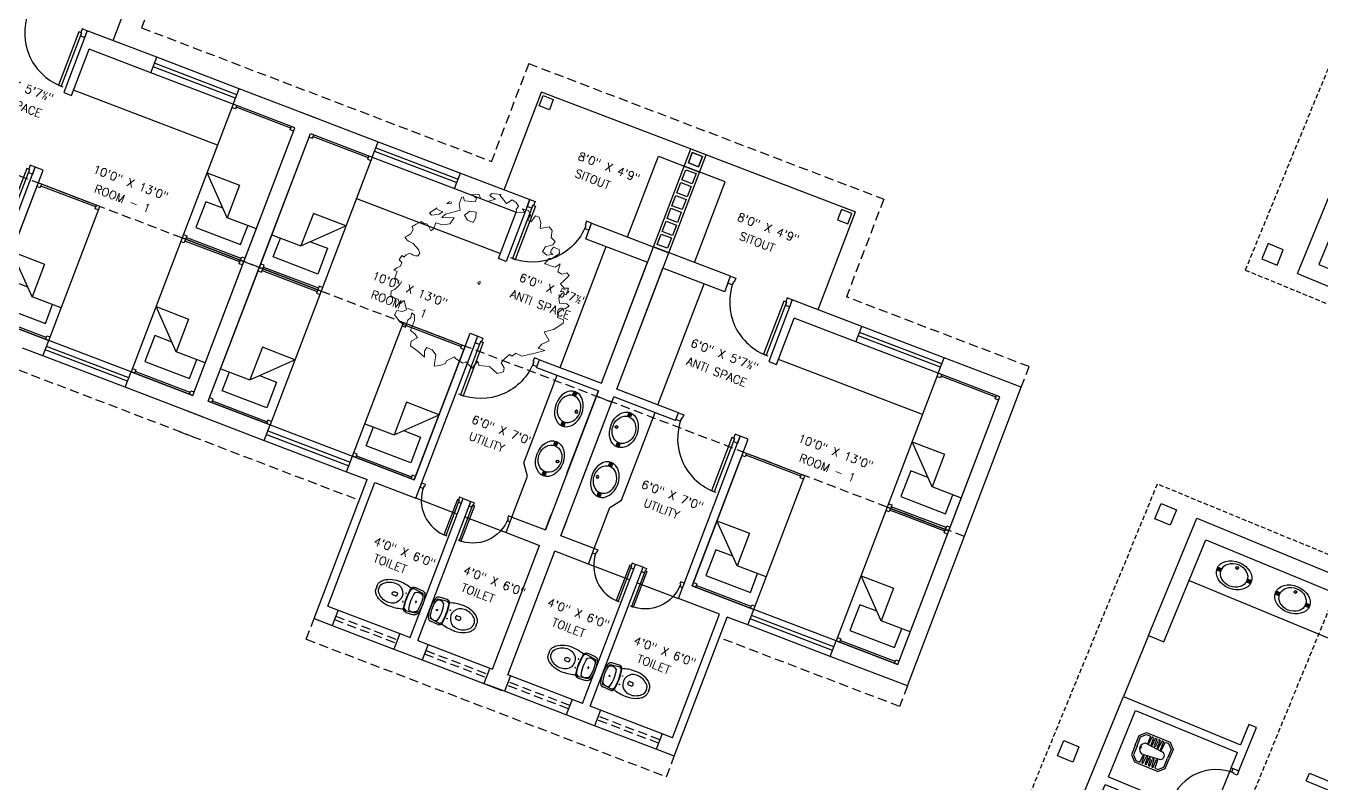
# Model space of a CAD drawing. Extents: x 2080 to 102399, y 2071 to 93424.
# Drawn here: x 77989 to 78695, y 81499 to 81912 of the extents above; entities that cross this region are included whole.
import ezdxf

# ---------------------------------------------------------------- set-up
doc = ezdxf.new("R2010")
doc.units = 0
doc.header["$LTSCALE"] = 20
doc.header["$MEASUREMENT"] = 0
doc.linetypes.add('HIDDEN', pattern=[0.375, 0.25, -0.125])
for name, color, linetype in [('DIMLINE', 254, 'Continuous'), ('DOOR', 1, 'Continuous'), ('FURN', 1, 'Continuous'), ('KALKAAL', 7, 'Continuous'), ('PLUMBING', 6, 'Continuous'), ('Roof lilne', 31, 'Continuous'), ('TEXTS', 2, 'Continuous'), ('wall', 13, 'Continuous'), ('WINDOW', 4, 'Continuous'), ('window sill', 5, 'Continuous')]:
    doc.layers.add(name, color=color, linetype=linetype)
doc.layers.add('Mango tree', color=96, linetype='Continuous', lineweight=5)
doc.layers.add('sappotta', color=114, linetype='Continuous', lineweight=5)
doc.layers.add('URINAL', color=6, linetype='Continuous', plot=False)
doc.styles.add('a', font='romans.shx')

# ---------------------------------------------------------------- blocks, each defined once
blk = doc.blocks.new('NEEM')
at = {"layer": 'sappotta', "linetype": 'Continuous'}
for p, q in [((0.162, 1.144), (0.142, 1.112)), ((0.283, 1.13), (0.162, 1.144)), ((-0.359, 1.043), (-0.396, 1.016)), ((-0.396, 1.016), (-0.345, 1.011)), ((-0.345, 1.011), (-0.34, 1.039)), ((-0.213, 1.092), (-0.242, 1.007)), ((-0.242, 1.007), (-0.23, 0.935)), ((-0.191, 1.099), (-0.213, 1.092)), ((-0.177, 1.048), (-0.191, 1.099)), ((-0.043, 1.039), (-0.177, 1.048)), ((0.003, 1.132), (-0.083, 1.127)), ((-0.083, 1.127), (-0.023, 1.083)), ((-0.023, 1.083), (-0.043, 1.039)), ((0.03, 1.077), (0.003, 1.132)), ((0.114, 1.043), (0.03, 1.077)), ((0.216, 1.072), (0.114, 1.043)), ((0.142, 1.112), (0.216, 1.072)), ((0.267, 1.123), (0.283, 1.13)), ((0.351, 1.016), (0.267, 1.123)), ((0.421, 1.063), (0.351, 1.016)), ((0.473, 1.03), (0.421, 1.063)), ((0.472, 0.942), (0.501, 0.982)), ((0.501, 0.982), (0.473, 1.03)), ((-0.517, 0.963), (-0.614, 0.901)), ((-0.614, 0.901), (-0.589, 0.87)), ((-0.589, 0.87), (-0.494, 0.884)), ((-0.521, 0.945), (-0.521, 0.945)), ((-0.449, 0.913), (-0.521, 0.945)), ((-0.494, 0.884), (-0.449, 0.913)), ((-0.415, 0.884), (-0.459, 0.839)), ((-0.459, 0.839), (-0.303, 0.837)), ((-0.32, 0.906), (-0.415, 0.884)), ((-0.303, 0.837), (-0.361, 0.762)), ((-0.23, 0.935), (-0.32, 0.906)), ((-0.108, 0.922), (-0.177, 0.872)), ((-0.177, 0.872), (-0.139, 0.809)), ((-0.027, 0.908), (-0.108, 0.922)), ((-0.067, 0.78), (-0.034, 0.839)), ((-0.034, 0.839), (-0.027, 0.908)), ((0.483, 0.908), (0.472, 0.942)), ((0.581, 0.9), (0.483, 0.908)), ((0.551, 0.95), (0.581, 0.9)), ((0.627, 0.928), (0.551, 0.95)), ((0.616, 0.806), (0.654, 0.87)), ((0.654, 0.87), (0.627, 0.928)), ((0.715, 0.86), (0.66, 0.788)), ((0.762, 0.844), (0.715, 0.86)), ((0.783, 0.779), (0.762, 0.844)), ((-0.818, 0.692), (-0.85, 0.638)), ((-0.783, 0.757), (-0.83, 0.729)), ((-0.83, 0.729), (-0.826, 0.714)), ((-0.826, 0.714), (-0.818, 0.692)), ((-0.749, 0.774), (-0.783, 0.757)), ((-0.717, 0.789), (-0.749, 0.774)), ((-0.689, 0.772), (-0.717, 0.789)), ((-0.638, 0.758), (-0.689, 0.772)), ((-0.598, 0.672), (-0.638, 0.758)), ((-0.562, 0.699), (-0.598, 0.672)), ((-0.533, 0.776), (-0.562, 0.699)), ((-0.452, 0.75), (-0.533, 0.776)), ((-0.361, 0.762), (-0.452, 0.75)), ((-0.139, 0.809), (-0.067, 0.78)), ((0.66, 0.788), (0.616, 0.806)), ((0.776, 0.704), (0.783, 0.779)), ((0.888, 0.723), (0.776, 0.704)), ((0.924, 0.679), (0.888, 0.723)), ((0.913, 0.591), (0.924, 0.679)), ((-0.892, 0.613), (-0.923, 0.594)), ((-0.923, 0.594), (-0.895, 0.555)), ((-0.895, 0.555), (-0.868, 0.54)), ((-0.85, 0.638), (-0.892, 0.613)), ((-0.868, 0.54), (-0.818, 0.517)), ((-0.818, 0.517), (-0.752, 0.44)), ((0.84, 0.475), (0.934, 0.5)), ((0.964, 0.541), (0.913, 0.591)), ((0.934, 0.5), (0.964, 0.541)), ((-0.96, 0.366), (-0.994, 0.31)), ((-0.935, 0.345), (-0.96, 0.366)), ((-0.908, 0.372), (-0.935, 0.345)), ((-0.87, 0.389), (-0.908, 0.372)), ((-0.846, 0.386), (-0.87, 0.389)), ((-0.821, 0.367), (-0.846, 0.386)), ((-0.788, 0.359), (-0.821, 0.367)), ((-0.757, 0.361), (-0.788, 0.359)), ((-0.735, 0.394), (-0.757, 0.361)), ((-0.752, 0.44), (-0.735, 0.394)), ((0.804, 0.415), (0.84, 0.475)), ((0.86, 0.367), (0.804, 0.415)), ((0.829, 0.259), (0.888, 0.326)), ((0.933, 0.378), (0.86, 0.367)), ((0.888, 0.326), (0.93, 0.332)), ((0.917, 0.437), (0.904, 0.404)), ((0.904, 0.404), (0.933, 0.378)), ((0.942, 0.471), (0.917, 0.437)), ((0.93, 0.332), (1.018, 0.389)), ((1.014, 0.439), (0.942, 0.471)), ((1.018, 0.389), (1.014, 0.439)), ((-1.023, 0.208), (-1.062, 0.182)), ((-1.062, 0.182), (-1.02, 0.162)), ((-0.978, 0.229), (-1.023, 0.208)), ((-0.994, 0.31), (-0.961, 0.275)), ((-0.961, 0.275), (-0.978, 0.229)), ((0.838, 0.262), (0.829, 0.259)), ((0.931, 0.228), (0.838, 0.262)), ((0.962, 0.217), (0.931, 0.228)), ((1.025, 0.259), (0.962, 0.217)), ((0.996, 0.16), (1.025, 0.259)), ((-1.02, 0.162), (-1.049, 0.084)), ((-1.049, 0.084), (-1.017, 0.059)), ((-1.017, 0.059), (-0.991, -0.002)), ((0.02, 0.041), (-0.009, 0.024)), ((-0.009, 0.024), (0, 0)), ((0, 0), (0.014, 0.011)), ((0.014, 0.011), (0.027, 0.031)), ((1.046, 0.129), (0.996, 0.16)), ((1.029, 0.011), (1.074, 0.049)), ((1.074, -0.047), (1.029, 0.011)), ((1.109, 0.149), (1.046, 0.129)), ((1.074, 0.049), (1.137, 0.114)), ((1.137, 0.114), (1.109, 0.149)), ((-1.097, -0.077), (-1.098, -0.14)), ((-1.098, -0.14), (-1.044, -0.173)), ((-1.048, -0.062), (-1.097, -0.077)), ((-0.991, -0.002), (-1.048, -0.062)), ((1.007, -0.166), (1.046, -0.114)), ((1.046, -0.114), (1.1, -0.129)), ((1.129, -0.047), (1.074, -0.047)), ((1.1, -0.129), (1.129, -0.047)), ((-1.025, -0.325), (-1.052, -0.378)), ((-1.044, -0.173), (-1.007, -0.185)), ((-0.953, -0.336), (-1.025, -0.325)), ((-1.007, -0.185), (-0.992, -0.244)), ((-0.992, -0.244), (-0.937, -0.198)), ((-0.902, -0.318), (-0.953, -0.336)), ((-0.937, -0.198), (-0.93, -0.213)), ((-0.93, -0.213), (-0.902, -0.318)), ((1.004, -0.349), (1.045, -0.311)), ((1.016, -0.234), (1.007, -0.166)), ((1.11, -0.243), (1.016, -0.234)), ((1.045, -0.311), (1.083, -0.306)), ((1.083, -0.306), (1.137, -0.273)), ((1.137, -0.273), (1.11, -0.243)), ((-1.052, -0.378), (-0.982, -0.471)), ((-0.982, -0.471), (-0.91, -0.516)), ((-0.91, -0.516), (-0.888, -0.446)), ((-0.888, -0.446), (-0.848, -0.411)), ((-0.803, -0.452), (-0.853, -0.576)), ((-0.848, -0.411), (-0.837, -0.355)), ((-0.837, -0.355), (-0.803, -0.383)), ((-0.803, -0.383), (-0.803, -0.452)), ((0.992, -0.411), (1.004, -0.349)), ((1.066, -0.443), (0.992, -0.411)), ((1.032, -0.503), (1.061, -0.484)), ((1.061, -0.484), (1.066, -0.443)), ((-0.853, -0.576), (-0.797, -0.619)), ((-0.797, -0.619), (-0.766, -0.668)), ((0.826, -0.591), (0.943, -0.565)), ((0.887, -0.704), (0.826, -0.591)), ((0.943, -0.565), (1.032, -0.503)), ((-0.844, -0.71), (-0.852, -0.77)), ((-0.852, -0.77), (-0.758, -0.838)), ((-0.766, -0.668), (-0.844, -0.71)), ((-0.676, -0.836), (-0.649, -0.791)), ((-0.649, -0.791), (-0.582, -0.82)), ((0.751, -0.797), (0.797, -0.747)), ((0.834, -0.828), (0.751, -0.797)), ((0.797, -0.747), (0.887, -0.704)), ((-0.758, -0.838), (-0.675, -0.912)), ((-0.675, -0.912), (-0.676, -0.836)), ((-0.582, -0.82), (-0.534, -0.881)), ((-0.534, -0.881), (-0.554, -1.025)), ((-0.413, -0.988), (-0.401, -0.955)), ((-0.401, -0.955), (-0.302, -0.907)), ((-0.302, -0.907), (-0.286, -0.926)), ((-0.286, -0.926), (-0.197, -0.986)), ((-0.197, -0.986), (-0.157, -0.969)), ((-0.157, -0.969), (-0.078, -1.049)), ((-0.078, -1.049), (-0.006, -0.96)), ((-0.006, -0.96), (0.006, -1.017)), ((0.287, -0.982), (0.327, -0.932)), ((0.327, -0.932), (0.391, -0.879)), ((0.391, -0.879), (0.423, -0.897)), ((0.423, -0.897), (0.47, -0.86)), ((0.47, -0.86), (0.543, -0.896)), ((0.543, -0.896), (0.652, -0.871)), ((0.652, -0.871), (0.68, -0.867)), ((0.68, -0.867), (0.834, -0.828)), ((-0.554, -1.025), (-0.486, -1.015)), ((-0.486, -1.015), (-0.413, -0.988)), ((0.006, -1.017), (0.139, -1.026)), ((0.139, -1.026), (0.236, -1.115)), ((0.236, -1.115), (0.314, -1.096)), ((0.324, -1.046), (0.287, -0.982)), ((0.314, -1.096), (0.324, -1.046))]:
    blk.add_line(p, q, dxfattribs=at)
blk = doc.blocks.new('A$C3B4262AC')
at = {"layer": 'DOOR'}
for p, q in [((0, 4), (0, 0)), ((2.5, 4), (0, 4)), ((0, 0), (3, 0)), ((2.5, 2.25), (2.5, 4)), ((3, 2.25), (2.5, 2.25)), ((3, 0), (3, 2.25))]:
    blk.add_line(p, q, dxfattribs=at)
blk = doc.blocks.new('A$C380B60F3')
at = {"layer": 'DOOR'}
for p, q in [((-3.38, 1.88), (-3.38, 27.71)), ((-2.08, 27.71), (-3.38, 27.71)), ((-2.08, 1.88), (-2.08, 27.71)), ((-2.08, 1.88), (-3.38, 1.88))]:
    blk.add_line(p, q, dxfattribs=at)
at = {"layer": 'DOOR', "extrusion": (0, 0, -1)}
blk.add_ellipse((-2.08, 1.88), major_axis=(18.27, 18.27), ratio=1, start_param=3.926991, end_param=5.52758, dxfattribs=at)
at = {"layer": 'DOOR', "yscale": 0.8333333333357587}
for p, xscale, zscale in [((-30, 0), 0.8333333333357587, 0.8333333333357587), ((0, 0), -0.8333333333357587, 0.8333333333353039)]:
    blk.add_blockref('A$C3B4262AC', p, dxfattribs=dict(at, xscale=xscale, zscale=zscale))
blk = doc.blocks.new('ORISSA')
for p, q in [((-8.47, 0), (-11.47, -3)), ((-2.82, 0), (-8.47, 0)), ((-2.82, 0), (2.82, 0)), ((2.82, 0), (5.82, -3)), ((-11.47, -3), (-11.47, -16.89)), ((-8.05, -1), (-10.47, -3.41)), ((-10.47, -3.41), (-10.47, -5.74)), ((-10.47, -5.74), (-6.75, -5.96)), ((-6.75, -6.57), (-10.03, -6.83)), ((-2.82, -1), (-8.05, -1)), ((-6.02, -4.96), (-4.98, -15)), ((-2.82, -1), (2.41, -1)), ((0.37, -4.96), (-0.66, -15)), ((4.82, -5.74), (1.1, -5.96)), ((1.11, -6.57), (4.39, -6.83)), ((2.41, -1), (4.82, -3.41)), ((4.82, -3.41), (4.82, -5.74)), ((5.82, -3), (5.82, -16.89)), ((-10.28, -13.5), (-5.81, -13.6)), ((-10.24, -11.55), (-6.75, -11.51)), ((-10.2, -9.63), (-6.46, -9.58)), ((-10.17, -7.68), (-6.51, -7.91)), ((-6.5, -8.6), (-10.03, -8.79)), ((-6.73, -10.43), (-10.03, -10.72)), ((-5.98, -12.23), (-10.03, -12.69)), ((-6.75, -11.51), (-6.3, -11.51)), ((4.63, -13.5), (0.16, -13.6)), ((0.34, -12.23), (4.39, -12.69)), ((1.11, -11.51), (0.65, -11.51)), ((4.56, -9.63), (0.81, -9.58)), ((0.85, -8.6), (4.39, -8.79)), ((4.53, -7.68), (0.86, -7.91)), ((1.08, -10.43), (4.39, -10.72)), ((4.59, -11.55), (1.11, -11.51)), ((-11.47, -16.89), (-8.47, -19.89)), ((-5.87, -14.25), (-10.47, -14.59)), ((-10.47, -14.59), (-10.47, -16.47)), ((-10.47, -16.47), (-8.05, -18.89)), ((-8.47, -19.89), (-2.82, -19.89)), ((-8.05, -18.89), (-2.82, -18.89)), ((2.41, -18.89), (-2.82, -18.89)), ((2.82, -19.89), (-2.82, -19.89)), ((0.22, -14.25), (4.82, -14.59)), ((4.82, -16.47), (2.41, -18.89)), ((5.82, -16.89), (2.82, -19.89)), ((4.82, -14.59), (4.82, -16.47))]:
    blk.add_line(p, q)
for centre, radius, start, end in [((-10.03, -7.27), 0.437, 90, 250.92847), ((-6.62, -6.27), 0.334, 246.81395, 112.59415), ((-2.63, -6.37), 3.66, 92.94723, 157.34962), ((-2.84, -2.46), 1.02, 206.12401, 270.80747), ((-3.01, -6.37), 3.66, 22.65038, 87.05277), ((-2.81, -2.46), 1.02, 269.19253, 333.87599), ((0.98, -6.27), 0.334, 67.40585, 293.18605), ((4.39, -7.27), 0.437, 289.07153, 90), ((-10.03, -9.22), 0.437, 90, 246.90222), ((-10.03, -11.16), 0.437, 90, 242.00583), ((-10.03, -13.13), 0.437, 90, 236.15524), ((-6.64, -9.99), 0.452, 259.65533, 65.62026), ((-6.41, -8.26), 0.356, 256.52289, 105.39892), ((-6.24, -11.92), 0.407, 310.3214, 97.19874), ((-5.74, -13.93), 0.344, 248.09131, 101.96296), ((0.09, -13.93), 0.344, 78.03704, 291.90869), ((0.6, -11.92), 0.407, 82.80126, 229.6786), ((0.77, -8.26), 0.356, 74.60108, 283.47711), ((1, -9.99), 0.452, 114.37974, 280.34467), ((4.39, -9.22), 0.437, 293.09778, 90), ((4.39, -11.16), 0.437, 297.99417, 90), ((4.39, -13.13), 0.437, 303.84476, 90), ((-2.73, -14.74), 2.27, 186.57688, 267.57105), ((-2.92, -14.74), 2.27, 272.42895, 353.42312)]:
    blk.add_arc(centre, radius, start, end)
blk = doc.blocks.new('*U127')
blk.add_blockref('ORISSA', (-16.28, 8.52))
blk = doc.blocks.new('tiffany')
at = {"layer": 'PLUMBING'}
for points in [[(-9.67, 0.85), (-7.91, 0.85, -0.414214), (-7.79, 0.73), (-7.79, 0.7, -0.414214), (-7.91, 0.58), (-9.67, 0.58, -0.414214), (-9.79, 0.7), (-9.79, 0.73, -0.414214)], [(-9.67, 0.38), (-7.91, 0.38, -0.414214), (-7.79, 0.26), (-7.79, 0.22, -0.414214), (-7.91, 0.1), (-9.67, 0.1, -0.414214), (-9.79, 0.22), (-9.79, 0.26, -0.414214)], [(9.67, 0.85), (7.91, 0.85, 0.414214), (7.79, 0.73), (7.79, 0.7, 0.414214), (7.91, 0.58), (9.67, 0.58, 0.414214), (9.79, 0.7), (9.79, 0.73, 0.414214)], [(9.67, 0.38), (7.91, 0.38, 0.414214), (7.79, 0.26), (7.79, 0.22, 0.414214), (7.91, 0.1), (9.67, 0.1, 0.414214), (9.79, 0.22), (9.79, 0.26, 0.414214)], [(-9.67, -0.38), (-7.91, -0.38, 0.414214), (-7.79, -0.26), (-7.79, -0.22, 0.414214), (-7.91, -0.1), (-9.67, -0.1, 0.414214), (-9.79, -0.22), (-9.79, -0.26, 0.414214)], [(-9.67, -0.85), (-7.91, -0.85, 0.414214), (-7.79, -0.73), (-7.79, -0.7, 0.414214), (-7.91, -0.58), (-9.67, -0.58, 0.414214), (-9.79, -0.7), (-9.79, -0.73, 0.414214)], [(9.67, -0.38), (7.91, -0.38, -0.414214), (7.79, -0.26), (7.79, -0.22, -0.414214), (7.91, -0.1), (9.67, -0.1, -0.414214), (9.79, -0.22), (9.79, -0.26, -0.414214)], [(9.67, -0.85), (7.91, -0.85, -0.414214), (7.79, -0.73), (7.79, -0.7, -0.414214), (7.91, -0.58), (9.67, -0.58, -0.414214), (9.79, -0.7), (9.79, -0.73, -0.414214)]]:
    blk.add_lwpolyline(points, format="xyb", close=True, dxfattribs=at)
for radius in [0.762, 0.642]:
    blk.add_circle((0, 4.35), radius, dxfattribs=at)
blk.add_ellipse((0, 0), major_axis=(-10, 0), ratio=0.748, dxfattribs=at)
blk.add_ellipse((0, 0), major_axis=(-7.58, 0), ratio=0.831023, start_param=-1.570796, end_param=4.712389, dxfattribs=at)
blk = doc.blocks.new('E')
at = {"const_width": 0.125}
for points in [[(1.16, -0.06, 1), (1.28, -0.06, 1)], [(1.77, 0.77, 1), (1.9, 0.77, 1)], [(2.43, -0.06, 1), (2.55, -0.06, 1)], [(3.84, -0.06, 1), (3.97, -0.06, 1)], [(5.6, -0.06, 1), (5.73, -0.06, 1)], [(7.26, -0.06, 1), (7.39, -0.06, 1)], [(1.7, -0.82, 1), (1.83, -0.82, 1)]]:
    blk.add_lwpolyline(points, format="xyb", close=True, dxfattribs=at)
blk.add_circle((9.17, -0.05), 0.465)
at = {"layer": 'URINAL'}
for p, q in [((10.43, -7.2), (10.43, 7.2)), ((10.43, 7.2), (10.68, 7.2)), ((10.68, -7.2), (10.68, 7.2)), ((7.93, 6.2), (10.43, 6.2)), ((7.93, -4.27), (7.93, 4.27)), ((7.93, -6.2), (10.43, -6.2)), ((10.68, -7.2), (10.43, -7.2))]:
    blk.add_line(p, q, dxfattribs=at)
for centre, radius, start, end in [((2.54, 0), 2.54, 150.92731, 209.07269), ((9.11, -3.93), 10.2, 96.67205, 149.57813), ((2.54, 0), 1.79, 150.30047, 209.69953), ((8, -2.98), 8.01, 98.10172, 151.11237), ((7.18, 4.27), 0.75, 0, 114.47513), ((9.11, 3.93), 10.2, 210.42187, 263.32795), ((8, 2.98), 8.01, 208.88763, 261.89828), ((7.18, -4.27), 0.75, 245.52487, 0)]:
    blk.add_arc(centre, radius, start, end, dxfattribs=at)
blk = doc.blocks.new('200028')
at = {"layer": 'PLUMBING'}
for points in [[(4.51, 3.33, 1), (4.19, 3.33, 1)], [(4.19, -1.59, 1), (4.51, -1.59, 1)]]:
    blk.add_hatch(color=256, dxfattribs=at).paths.add_polyline_path(points)
for p, q in [((6.25, 6.51), (7.37, 7.3)), ((7.37, 7.3), (12.73, 6.53)), ((7.96, 8.15), (12.33, 7.85)), ((-11.79, 0.87), (-11.79, 2.11)), ((-11.79, 0.87), (-11.79, -0.37)), ((-0.34, 1.87), (-1.73, 1.87)), ((0.16, 1.37), (0.16, 0.37)), ((-0.34, -0.13), (-1.73, -0.13)), ((6.25, -4.77), (7.37, -5.57)), ((7.37, -5.57), (12.73, -4.79)), ((7.96, -6.42), (12.33, -6.11))]:
    blk.add_line(p, q, dxfattribs=at)
for centre, radius in [((4.35, 3.33), 0.156), ((11.09, 0.87), 0.312), ((4.35, -1.59), 0.156)]:
    blk.add_circle(centre, radius, dxfattribs=at)
for centre, radius, start, end in [((-1.79, -5.38), 13.57, 85.68725, 125.10988), ((-1.08, -13.97), 22.13, 71.09658, 89.19888), ((7.96, 6.15), 2, 90, 168.76136), ((7.23, 6.32), 1, 81.79253, 168.73109), ((12.19, 5.86), 2, 18.03939, 86.02982), ((-8.79, 2.11), 3, 147.65406, 180), ((-3.12, -1.48), 9.71, 134.70319, 147.65406), ((-6.7, 1.14), 3.75, 128.54438, 184.14597), ((-6.7, 0.6), 3.75, 175.85403, 231.45562), ((-7.84, 3.29), 3, 125.75457, 134.70319), ((-3.1, -2.14), 8.6, 86.88373, 133.68694), ((-1.73, 0.87), 1, 90, 180), ((-1.73, 0.87), 1, 180, 270), ((-2.58, 0.87), 5.57, 269.41964, 90.58036), ((-0.34, 1.37), 0.5, 0, 90), ((-0.34, 0.37), 0.5, 270, 0), ((34.56, 0.87), 29.12, 168.76136, 192.0802), ((34.56, 0.87), 28.87, 168.73109, 191.26891), ((26.7, 1.08), 18.5, 163.69253, 195.26702), ((10.67, 3.52), 3.25, 32.79815, 121.96701), ((12.66, 6.04), 0.5, 18.13599, 81.79253), ((-3.12, 0.87), 17.1, 341.86401, 18.13599), ((-3.12, 0.87), 18.1, 341.96061, 18.03939), ((-8.79, -0.37), 3, 180, 212.34594), ((-3.12, 3.22), 9.71, 212.34594, 225.29681), ((-7.84, -1.55), 3, 225.29681, 234.24543), ((-1.79, 7.11), 13.57, 234.89012, 274.31275), ((-3.1, 3.88), 8.6, 226.31306, 273.11627), ((-1.08, 15.71), 22.13, 270.80112, 288.90342), ((7.96, -4.42), 2, 191.23864, 270), ((7.23, -4.58), 1, 191.26891, 278.20747), ((11.03, -1.03), 3.51, 231.73362, 311.90361), ((12.19, -4.12), 2, 273.97018, 341.96061), ((12.66, -4.3), 0.5, 278.20747, 341.86401)]:
    blk.add_arc(centre, radius, start, end, dxfattribs=at)
blk = doc.blocks.new('*U130')
at = {"layer": 'DIMLINE'}
blk.add_blockref('200028', (-14.98, -0.87), dxfattribs=at)
blk = doc.blocks.new('A$C39D07146')
at = {"ltscale": 0.5}
for p, q in [((228, -27), (192, -27)), ((510, -27), (546, -27)), ((264, -36), (264, -189)), ((474, -36), (474, -189)), ((559.5, -90), (589.5, -90)), ((603, -90), (633, -90)), ((646.5, -90), (676.5, -90)), ((711, -90), (681, -90)), ((27, -96), (57, -96)), ((91.5, -96), (61.5, -96)), ((135, -96), (105, -96)), ((178.5, -96), (148.5, -96)), ((559.5, -135), (589.5, -135)), ((603, -135), (633, -135)), ((646.5, -135), (676.5, -135)), ((711, -135), (681, -135)), ((18, -165), (187.5, -165)), ((42.21, -165), (42.21, -189)), ((66.43, -165), (66.43, -189)), ((90.64, -165), (90.64, -189)), ((114.86, -165), (114.86, -189)), ((139.07, -165), (139.07, -189)), ((163.29, -165), (163.29, -189))]:
    blk.add_line(p, q, dxfattribs=at)
for points in [[(9, -15), (18, -15), (18, -6), (9, -6)], [(157.5, -15), (148.5, -15), (148.5, -6), (157.5, -6)], [(297, -15), (288, -15), (288, -6), (297, -6)], [(441, -15), (450, -15), (450, -6), (441, -6)], [(589.5, -15), (580.5, -15), (580.5, -6), (589.5, -6)], [(729, -15), (720, -15), (720, -6), (729, -6)], [(9, -210), (18, -210), (18, -219), (9, -219)], [(157.5, -210), (148.5, -210), (148.5, -219), (157.5, -219)], [(297, -210), (288, -210), (288, -219), (297, -219)], [(441, -210), (450, -210), (450, -219), (441, -219)], [(589.5, -210), (580.5, -210), (580.5, -219), (589.5, -219)], [(729, -210), (720, -210), (720, -219), (729, -219)]]:
    blk.add_lwpolyline(points, close=True, dxfattribs=at)
at = {"layer": 'Roof lilne', "linetype": 'HIDDEN', "ltscale": 0.5}
for p, q in [((306, 0), (0, 0)), ((0, 0), (0, -225)), ((306, -225), (306, 0)), ((738, 0), (432, 0)), ((432, 0), (432, -225)), ((738, -225), (738, 0)), ((0, -112.5), (306, -112.5)), ((738, -112.5), (432, -112.5)), ((0, -225), (306, -225)), ((432, -225), (738, -225))]:
    blk.add_line(p, q, dxfattribs=at)
at = {"layer": 'wall', "ltscale": 0.5}
for p, q in [((9, -27), (9, -198)), ((9, -27), (192, -27)), ((192, -27), (192, -96)), ((228, -27), (228, -36)), ((228, -27), (297, -27)), ((297, -27), (297, -198)), ((441, -27), (441, -198)), ((441, -27), (510, -27)), ((510, -27), (510, -36)), ((729, -27), (546, -27)), ((546, -27), (546, -90)), ((729, -27), (729, -198)), ((18, -36), (18, -96)), ((18, -36), (57, -36)), ((57, -36), (57, -100.5)), ((61.5, -36), (100.5, -36)), ((61.5, -36), (61.5, -100.5)), ((100.5, -36), (100.5, -96)), ((105, -36), (105, -100.5)), ((105, -36), (144, -36)), ((144, -36), (144, -96)), ((148.5, -36), (187.5, -36)), ((148.5, -36), (148.5, -100.5)), ((187.5, -36), (187.5, -96)), ((228, -36), (288, -36)), ((288, -36), (288, -189)), ((450, -36), (450, -189)), ((510, -36), (450, -36)), ((589.5, -36), (550.5, -36)), ((550.5, -36), (550.5, -90)), ((589.5, -36), (589.5, -94.5)), ((633, -36), (594, -36)), ((594, -36), (594, -90)), ((633, -36), (633, -94.5)), ((676.5, -36), (637.5, -36)), ((637.5, -36), (637.5, -90)), ((676.5, -36), (676.5, -94.5)), ((720, -36), (681, -36)), ((681, -36), (681, -94.5)), ((720, -36), (720, -90)), ((534, -94.5), (534, -90)), ((534, -90), (546, -90)), ((559.5, -90), (550.5, -90)), ((559.5, -90), (559.5, -94.5)), ((603, -90), (594, -90)), ((603, -90), (603, -94.5)), ((646.5, -90), (637.5, -90)), ((646.5, -90), (646.5, -94.5)), ((711, -90), (711, -94.5)), ((711, -90), (720, -90)), ((27, -96), (18, -96)), ((27, -96), (27, -100.5)), ((91.5, -96), (91.5, -100.5)), ((91.5, -96), (100.5, -96)), ((135, -96), (135, -100.5)), ((135, -96), (144, -96)), ((178.5, -96), (187.5, -96)), ((178.5, -96), (178.5, -100.5)), ((204, -96), (192, -96)), ((204, -100.5), (204, -96)), ((559.5, -94.5), (534, -94.5)), ((594, -94.5), (589.5, -94.5)), ((603, -94.5), (594, -94.5)), ((646.5, -94.5), (633, -94.5)), ((681, -94.5), (676.5, -94.5)), ((711, -94.5), (720, -94.5)), ((720, -94.5), (720, -130.5)), ((18, -100.5), (18, -189)), ((27, -100.5), (18, -100.5)), ((57, -100.5), (61.5, -100.5)), ((91.5, -100.5), (105, -100.5)), ((135, -100.5), (148.5, -100.5)), ((178.5, -100.5), (204, -100.5)), ((546, -189), (546, -130.5)), ((559.5, -130.5), (546, -130.5)), ((559.5, -135), (559.5, -130.5)), ((594, -130.5), (589.5, -130.5)), ((589.5, -189), (589.5, -130.5)), ((603, -130.5), (594, -130.5)), ((603, -135), (603, -130.5)), ((633, -189), (633, -130.5)), ((646.5, -130.5), (633, -130.5)), ((646.5, -135), (646.5, -130.5)), ((681, -130.5), (676.5, -130.5)), ((676.5, -189), (676.5, -130.5)), ((681, -189), (681, -130.5)), ((711, -135), (711, -130.5)), ((711, -130.5), (720, -130.5)), ((187.5, -136.5), (187.5, -189)), ((187.5, -136.5), (192, -136.5)), ((192, -136.5), (192, -189)), ((550.5, -189), (550.5, -135)), ((559.5, -135), (550.5, -135)), ((603, -135), (594, -135)), ((594, -189), (594, -135)), ((637.5, -189), (637.5, -135)), ((646.5, -135), (637.5, -135)), ((711, -135), (720, -135)), ((720, -135), (720, -189)), ((18, -189), (187.5, -189)), ((192, -189), (288, -189)), ((546, -189), (450, -189)), ((589.5, -189), (550.5, -189)), ((633, -189), (594, -189)), ((676.5, -189), (637.5, -189)), ((720, -189), (681, -189)), ((9, -198), (297, -198)), ((441, -198), (729, -198))]:
    blk.add_line(p, q, dxfattribs=at)
at = {"layer": 'DIMLINE', "linetype": 'ByBlock', "rotation": 90}
for p in [(36.49, -41.33), (80.11, -41.33)]:
    blk.add_blockref('*U130', p, dxfattribs=at)
at = {"layer": 'DIMLINE', "linetype": 'ByBlock', "xscale": -1, "rotation": 90}
for p in [(570.18, -187.24), (614.24, -187.24), (658.26, -187.24), (701.39, -187.24)]:
    blk.add_blockref('*U130', p, dxfattribs=at)
at = {"layer": 'DOOR', "ltscale": 0.5}
for p in [(589.5, -94.5), (633, -94.5), (676.5, -94.5), (57, -100.5)]:
    blk.add_blockref('A$C380B60F3', p, dxfattribs=at)
at = {"layer": 'DOOR', "ltscale": 0.5, "xscale": -1}
for p in [(681, -94.5), (61.5, -100.5), (105, -100.5), (148.5, -100.5)]:
    blk.add_blockref('A$C380B60F3', p, dxfattribs=at)
at = {"layer": 'DOOR', "ltscale": 0.5, "xscale": -1, "rotation": 180}
for p in [(589.5, -130.5), (633, -130.5), (676.5, -130.5)]:
    blk.add_blockref('A$C380B60F3', p, dxfattribs=at)
at = {"layer": 'DOOR', "ltscale": 0.5, "rotation": 180}
blk.add_blockref('A$C380B60F3', (681, -130.5), dxfattribs=at)
at = {"layer": 'PLUMBING', "linetype": 'ByBlock'}
for p in [(143.72, -51.54), (189.15, -51.54), (589.73, -51.54), (632.74, -51.54), (675.85, -51.54), (719.45, -51.54)]:
    blk.add_blockref('*U127', p, dxfattribs=at)
at = {"layer": 'PLUMBING', "ltscale": 5, "rotation": 270.1184785676541}
for p in [(275.98, -57.62), (275.98, -92.03), (275.98, -128.24), (275.98, -166.04)]:
    blk.add_blockref('tiffany', p, dxfattribs=at)
at = {"layer": 'PLUMBING', "ltscale": 5, "xscale": -1, "rotation": 89.88152143234596}
for p in [(462.02, -57.62), (462.02, -92.03), (462.02, -128.24), (462.02, -166.04)]:
    blk.add_blockref('tiffany', p, dxfattribs=at)
at = {"layer": 'URINAL', "xscale": -1, "rotation": 90}
for p in [(30.88, -178.32), (54.34, -178.32), (102.33, -178.32), (126.85, -178.32), (151.11, -178.32), (175.61, -178.32)]:
    blk.add_blockref('E', p, dxfattribs=at)
at = {"layer": 'URINAL', "rotation": 270}
blk.add_blockref('E', (79.38, -178.32), dxfattribs=at)
blk = doc.blocks.new('A$C6CA54F83')
at = {"layer": 'FURN'}
for p, q in [((-18, 40.19), (-54, 40.19)), ((-54, 40.19), (-54, -37.81)), ((-52, 38.19), (-54, 38.19)), ((-52, 40.19), (-52, 38.19)), ((-52, 39.19), (-20, 39.19)), ((-20, 38.19), (-20, 40.19)), ((-18, 38.19), (-20, 38.19)), ((-18, -37.81), (-18, 40.19)), ((-23, 32.19), (-49, 32.19)), ((-49, 32.19), (-49, 21.19)), ((-23, 17.19), (-23, 32.19)), ((-54, 21.19), (-37, 21.19)), ((-37, 21.19), (-18, 2.19)), ((-37, 2.19), (-37, 21.19)), ((-33, 17.19), (-23, 17.19)), ((-18, 2.19), (-37, 2.19)), ((-54, -35.81), (-52, -35.81)), ((-54, -37.81), (-18, -37.81)), ((-52, -35.81), (-52, -37.81)), ((-52, -36.81), (-20, -36.81)), ((-20, -35.81), (-18, -35.81)), ((-20, -37.81), (-20, -35.81))]:
    blk.add_line(p, q, dxfattribs=at)
blk = doc.blocks.new('DR1H902')
at = {"color": 0}
for p, q in [((-0.5, 0), (-0.5, 1)), ((-0.5, 1), (-0.45, 1)), ((-0.45, 0), (-0.45, 1)), ((-0.5, 0), (-0.45, 0))]:
    blk.add_line(p, q, dxfattribs=at)
blk.add_arc((-0.5, 0), 1, 0, 91.707, dxfattribs=at)
blk = doc.blocks.new('A$C1F9E242A')
blk.add_blockref('A$C3B4262AC', (0, 0))
at = {"xscale": -1}
blk.add_blockref('A$C3B4262AC', (36, 0), dxfattribs=at)
at = {"layer": 'DOOR', "xscale": -31, "yscale": 31, "zscale": 68.88888888888889}
blk.add_blockref('DR1H902', (18, 2.25), dxfattribs=at)
blk = doc.blocks.new('*U479')
at = {"xscale": -1, "rotation": 180}
blk.add_blockref('A$C1F9E242A', (-36, 2), dxfattribs=at)
blk = doc.blocks.new('*U488')
at = {"rotation": 180.0000000000001}
blk.add_blockref('A$C1F9E242A', (0, 2), dxfattribs=at)
blk = doc.blocks.new('A$C0C4663C7')
for p, q in [((-529.5, 0), (-529.5, 57)), ((-301.5, 0), (-301.5, 57)), ((-205.5, 57), (-301.5, 57)), ((-214.5, 0), (-214.5, 57)), ((-214.5, 57), (-118.5, 57)), ((-205.5, 0), (-205.5, 57)), ((-118.5, 0), (-118.5, 57)), ((-229.5, 47), (-205.5, 47)), ((-229.5, 0), (-229.5, 47)), ((-190.5, 47), (-214.5, 47)), ((-190.5, 0), (-190.5, 47)), ((-238.5, -135), (-238.5, -84)), ((-181.5, -135), (-181.5, -84)), ((-234, -141), (-238.5, -135)), ((-234, -165), (-234, -141)), ((-186, -141), (-181.5, -135)), ((-186, -165), (-186, -141)), ((-262.5, -174), (-286.5, -174)), ((-258, -174), (-234, -174)), ((-162, -174), (-186, -174)), ((-157.5, -174), (-133.5, -174))]:
    blk.add_line(p, q)
at = {"layer": 'FURN'}
for p, q in [((-238.5, -79.5), (-238.5, -9)), ((-181.5, -79.5), (-181.5, -9)), ((-456, -33), (-540, -33)), ((-375, -33), (-291, -33)), ((-45, -33), (-129, -33))]:
    blk.add_line(p, q, dxfattribs=at)
at = {"layer": 'KALKAAL'}
for points in [[(-300, 55.5), (-294, 55.5), (-294, 49.5), (-300, 49.5)], [(-207, 55.5), (-213, 55.5), (-213, 49.5), (-207, 49.5)], [(-213, 55.5), (-207, 55.5), (-207, 49.5), (-213, 49.5)], [(-120, 55.5), (-126, 55.5), (-126, 49.5), (-120, 49.5)], [(-213, 45.5), (-207, 45.5), (-207, 39.5), (-213, 39.5)], [(-213, 38), (-207, 38), (-207, 32), (-213, 32)], [(-213, 30.5), (-207, 30.5), (-207, 24.5), (-213, 24.5)], [(-213, 23), (-207, 23), (-207, 17), (-213, 17)], [(-213, 15.5), (-207, 15.5), (-207, 9.5), (-213, 9.5)], [(-213, 8), (-207, 8), (-207, 2), (-213, 2)]]:
    blk.add_lwpolyline(points, close=True, dxfattribs=at)
at = {"layer": 'Roof lilne', "linetype": 'HIDDEN'}
for p, q in [((-517.5, 69), (-517.5, 12)), ((-313.5, 69), (-313.5, 12)), ((-313.5, 69), (-106.5, 69)), ((-106.5, 69), (-106.5, 12)), ((-517.5, 12), (-313.5, 12)), ((0, 12), (-106.5, 12)), ((0, 0), (0, 12)), ((-411, -87), (-625.5, -87)), ((-420, -87), (-205.5, -87)), ((0, -87), (-214.5, -87)), ((0, -174), (0, -186)), ((-411, -186), (-516, -186)), ((-420, -186), (-315, -186)), ((0, -186), (-105, -186)), ((-315, -267), (-315, -255)), ((-105, -267), (-105, -255)), ((-315, -267), (-105, -267))]:
    blk.add_line(p, q, dxfattribs=at)
at = {"layer": 'wall'}
for p, q in [((-504, 0), (-544.5, 0)), ((-544.5, 0), (-544.5, -36)), ((-504, -9), (-504, 0)), ((-456, -9), (-456, 0)), ((-411, 0), (-456, 0)), ((-420, 0), (-375, 0)), ((-375, -9), (-375, 0)), ((-327, -9), (-327, 0)), ((-327, 0), (-286.5, 0)), ((-286.5, 0), (-286.5, -36)), ((-250.5, -9), (-250.5, 0)), ((-250.5, 0), (-205.5, 0)), ((-214.5, -79.5), (-214.5, 0)), ((-169.5, 0), (-214.5, 0)), ((-205.5, -79.5), (-205.5, 0)), ((-169.5, -9), (-169.5, 0)), ((-93, 0), (-133.5, 0)), ((-133.5, 0), (-133.5, -36)), ((-93, -9), (-93, 0)), ((-45, -9), (-45, 0)), ((0, 0), (-45, 0)), ((0, -174), (0, 0)), ((-504, -9), (-540, -9)), ((-540, -36), (-540, -9)), ((-420, -9), (-456, -9)), ((-420, -165), (-420, -9)), ((-411, -165), (-411, -9)), ((-411, -9), (-375, -9)), ((-327, -9), (-291, -9)), ((-291, -36), (-291, -9)), ((-250.5, -9), (-214.5, -9)), ((-214.5, -79.5), (-214.5, -9)), ((-205.5, -79.5), (-205.5, -9)), ((-169.5, -9), (-205.5, -9)), ((-93, -9), (-129, -9)), ((-129, -36), (-129, -9)), ((-9, -9), (-45, -9)), ((-9, -165), (-9, -9)), ((-544.5, -36), (-540, -36)), ((-286.5, -36), (-291, -36)), ((-133.5, -36), (-129, -36)), ((-544.5, -174), (-544.5, -79.5)), ((-540, -79.5), (-544.5, -79.5)), ((-540, -165), (-540, -79.5)), ((-291, -165), (-291, -79.5)), ((-291, -79.5), (-286.5, -79.5)), ((-286.5, -174), (-286.5, -79.5)), ((-250.5, -84), (-250.5, -79.5)), ((-250.5, -79.5), (-214.5, -79.5)), ((-250.5, -84), (-214.5, -84)), ((-214.5, -132), (-214.5, -84)), ((-214.5, -84), (-214.5, -165)), ((-169.5, -79.5), (-205.5, -79.5)), ((-205.5, -132), (-205.5, -84)), ((-169.5, -84), (-205.5, -84)), ((-205.5, -165), (-205.5, -84)), ((-169.5, -84), (-169.5, -79.5)), ((-133.5, -174), (-133.5, -79.5)), ((-129, -79.5), (-133.5, -79.5)), ((-129, -165), (-129, -79.5)), ((-214.5, -165), (-214.5, -156)), ((-205.5, -165), (-205.5, -156)), ((-504, -165), (-540, -165)), ((-504, -174), (-504, -165)), ((-456, -174), (-456, -165)), ((-420, -165), (-456, -165)), ((-411, -165), (-375, -165)), ((-375, -174), (-375, -165)), ((-327, -174), (-327, -165)), ((-327, -165), (-291, -165)), ((-262.5, -246), (-262.5, -165)), ((-262.5, -165), (-258, -165)), ((-258, -246), (-258, -165)), ((-234, -174), (-234, -165)), ((-234, -165), (-214.5, -165)), ((-186, -165), (-205.5, -165)), ((-186, -174), (-186, -165)), ((-162, -246), (-162, -165)), ((-157.5, -165), (-162, -165)), ((-157.5, -246), (-157.5, -165)), ((-93, -165), (-129, -165)), ((-93, -174), (-93, -165)), ((-45, -174), (-45, -165)), ((-9, -165), (-45, -165)), ((-504, -174), (-516, -174)), ((-411, -174), (-456, -174)), ((-420, -174), (-375, -174)), ((-327, -174), (-315, -174)), ((-315, -255), (-315, -174)), ((-310.5, -246), (-310.5, -174)), ((-310.5, -174), (-286.5, -174)), ((-234, -174), (-214.5, -174)), ((-214.5, -246), (-214.5, -174)), ((-205.5, -246), (-205.5, -174)), ((-186, -174), (-205.5, -174)), ((-109.5, -174), (-133.5, -174)), ((-109.5, -246), (-109.5, -174)), ((-105, -255), (-105, -174)), ((-93, -174), (-105, -174)), ((0, -174), (-45, -174)), ((-310.5, -246), (-304.5, -246)), ((-304.5, -246), (-304.5, -255)), ((-268.5, -246), (-262.5, -246)), ((-268.5, -246), (-268.5, -255)), ((-258, -246), (-252, -246)), ((-252, -246), (-252, -255)), ((-216, -246), (-214.5, -246)), ((-216, -246), (-216, -255)), ((-204, -246), (-205.5, -246)), ((-204, -246), (-204, -255)), ((-162, -246), (-168, -246)), ((-168, -246), (-168, -255)), ((-151.5, -246), (-157.5, -246)), ((-151.5, -246), (-151.5, -255)), ((-109.5, -246), (-115.5, -246)), ((-115.5, -246), (-115.5, -255)), ((-315, -255), (-304.5, -255)), ((-268.5, -255), (-252, -255)), ((-216, -255), (-205.5, -255)), ((-204, -255), (-214.5, -255)), ((-151.5, -255), (-168, -255)), ((-105, -255), (-115.5, -255))]:
    blk.add_line(p, q, dxfattribs=at)
at = {"layer": 'WINDOW'}
for p, q in [((-456, -3.5), (-504, -3.5)), ((-456, -5.5), (-504, -5.5)), ((-375, -3.5), (-327, -3.5)), ((-375, -5.5), (-327, -5.5)), ((-45, -3.5), (-93, -3.5)), ((-45, -5.5), (-93, -5.5)), ((-456, -168.5), (-504, -168.5)), ((-375, -168.5), (-327, -168.5)), ((-45, -168.5), (-93, -168.5)), ((-456, -170.5), (-504, -170.5)), ((-375, -170.5), (-327, -170.5)), ((-45, -170.5), (-93, -170.5))]:
    blk.add_line(p, q, dxfattribs=at)
at = {"layer": 'WINDOW', "linetype": 'HIDDEN'}
for p, q in [((-304.5, -249.5), (-268.5, -249.5)), ((-304.5, -251.5), (-268.5, -251.5)), ((-252, -249.5), (-216, -249.5)), ((-252, -251.5), (-216, -251.5)), ((-168, -249.5), (-204, -249.5)), ((-168, -251.5), (-204, -251.5)), ((-115.5, -249.5), (-151.5, -249.5)), ((-115.5, -251.5), (-151.5, -251.5))]:
    blk.add_line(p, q, dxfattribs=at)
at = {"layer": 'window sill'}
for p, q in [((-456, 0), (-504, 0)), ((-375, 0), (-327, 0)), ((-45, 0), (-93, 0)), ((-456, -9), (-504, -9)), ((-375, -9), (-327, -9)), ((-45, -9), (-93, -9)), ((-456, -165), (-504, -165)), ((-375, -165), (-327, -165)), ((-45, -165), (-93, -165)), ((-456, -174), (-504, -174)), ((-375, -174), (-327, -174)), ((-45, -174), (-93, -174)), ((-304.5, -246), (-268.5, -246)), ((-252, -246), (-216, -246)), ((-168, -246), (-204, -246)), ((-115.5, -246), (-151.5, -246)), ((-304.5, -255), (-268.5, -255)), ((-252, -255), (-216, -255)), ((-168, -255), (-204, -255)), ((-115.5, -255), (-151.5, -255))]:
    blk.add_line(p, q, dxfattribs=at)
at = {"xscale": -1}
for p, rotation in [((-226.02, -98.83), 270.0000000000001), ((-193.98, -127.83), 90.00000000000007)]:
    blk.add_blockref('tiffany', p, dxfattribs=dict(at, rotation=rotation))
for p, rotation in [((-193.98, -98.83), 89.99999999999993), ((-226.02, -127.83), 269.9999999999999)]:
    blk.add_blockref('tiffany', p, dxfattribs=dict(rotation=rotation))
at = {"layer": 'DIMLINE', "linetype": 'ByBlock', "xscale": -1, "rotation": 180}
for p in [(-262.5, -226.71), (-162, -226.71)]:
    blk.add_blockref('*U130', p, dxfattribs=at)
at = {"layer": 'DIMLINE', "linetype": 'ByBlock', "rotation": 180}
for p in [(-258, -226.71), (-157.5, -226.71)]:
    blk.add_blockref('*U130', p, dxfattribs=at)
at = {"layer": 'DOOR'}
for p in [(-544.5, -2), (-133.5, -2), (-544.5, -81.5), (-133.5, -81.5)]:
    blk.add_blockref('*U479', p, dxfattribs=at)
at = {"layer": 'DOOR', "xscale": -1}
for p in [(-286.5, -2), (-286.5, -81.5)]:
    blk.add_blockref('*U479', p, dxfattribs=at)
at = {"layer": 'DOOR', "yscale": 0.6666666666666604, "zscale": 0.6666666666666604}
for p, xscale in [((-286.5, -166.33), -0.6666666666666604), ((-234, -166.33), 0.6666666666666604), ((-186, -166.33), -0.6666666666666604), ((-133.5, -166.33), 0.6666666666666604)]:
    blk.add_blockref('*U488', p, dxfattribs=dict(at, xscale=xscale))
at = {"layer": 'FURN', "rotation": 180}
for p in [(-474, -46.81), (-63, -46.81), (-558, -124.81), (-474, -124.81), (-147, -124.81), (-63, -124.81)]:
    blk.add_blockref('A$C6CA54F83', p, dxfattribs=at)
at = {"layer": 'FURN', "xscale": -1, "rotation": 180}
for p in [(-357, -46.81), (-357, -124.81), (-273, -124.81)]:
    blk.add_blockref('A$C6CA54F83', p, dxfattribs=at)
at = {"layer": 'TEXTS', "style": 'a'}
for s, p in [('8\'0" X 4\'9"', (-270.25, 29.66)), ('8\'0" X 4\'9"', (-177.37, 29.66)), ('SITOUT', (-268.52, 20.33)), ('SITOUT', (-172.65, 20.33)), ('6\'0" X 5\'7½"', (-587.62, -43.46)), ('6\'0" X 5\'7½"', (-276.61, -43.46)), ('6\'0" X 5\'7½"', (-176.62, -43.46)), ('ANTI SPACE', (-586.22, -53.55)), ('ANTI SPACE', (-278.01, -53.55)), ('ANTI SPACE', (-175.22, -53.55)), ('10\'0" X 13\'0"', (-514.49, -71.11)), ('10\'0" X 13\'0"', (-351.8, -71.11)), ('10\'0" X 13\'0"', (-103.49, -71.11)), ('ROOM - 1', (-510.12, -80.86)), ('ROOM - 1', (-348.82, -80.86)), ('ROOM - 1', (-99.12, -80.86)), ('6\'0" X 7\'0"', (-273.29, -124.92)), ('6\'0" X 7\'0"', (-174.32, -124.92)), ('UTILITY', (-271.49, -133.93)), ('UTILITY', (-169.57, -133.93)), ('4\'0" X 6\'0"', (-299.52, -205.88)), ('4\'0" X 6\'0"', (-248.17, -203.23)), ('4\'0" X 6\'0"', (-199.19, -203.23)), ('4\'0" X 6\'0"', (-147.83, -205.88)), ('TOILET', (-296.45, -214.54)), ('TOILET', (-246.04, -212.45)), ('TOILET', (-193.17, -212.45)), ('TOILET', (-142.76, -214.54))]:
    blk.add_text(s, height=4.5, dxfattribs=at).set_placement(p)

msp = doc.modelspace()

# ---------------------------------------------------------------- block references
at = {"ltscale": 0.5}
for name, p, rotation in [('A$C0C4663C7', (78531.342, 81714.861), 339.1173733321594), ('A$C39D07146', (78488.948, 81379.173), 67.63491502561399)]:
    msp.add_blockref(name, p, dxfattribs=dict(at, rotation=rotation))
at = {"layer": 'Mango tree', "linetype": 'Continuous', "xscale": 43.40728058511741, "yscale": 43.40728058511741, "zscale": 43.40728058511741}
msp.add_blockref('NEEM', (78235.656, 81770.763), dxfattribs=at)

doc.saveas('drawing.dxf')
